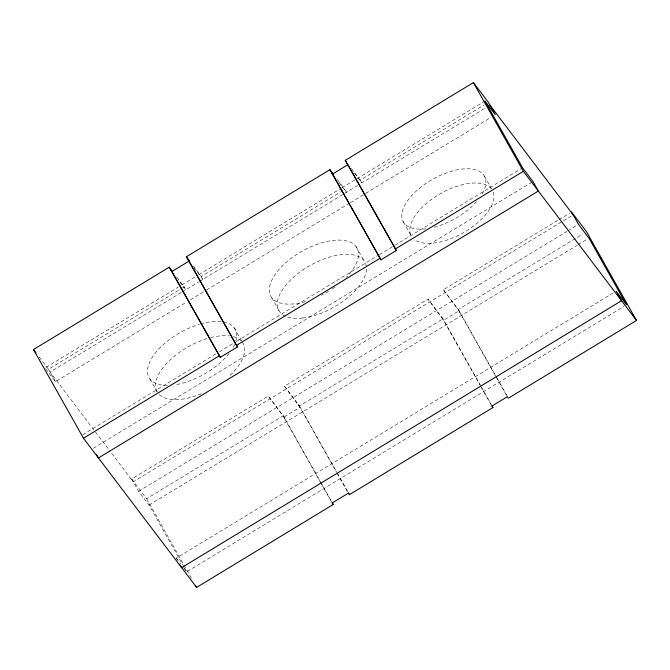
<?xml version="1.0" encoding="UTF-8"?>
<svg xmlns="http://www.w3.org/2000/svg" width="670" height="670" viewBox="0 0 670 670"><rect width="100%" height="100%" fill="white"/><g stroke="black" fill="none" stroke-linecap="round" stroke-linejoin="round"><path stroke-width="0.5" stroke-dasharray="3.35 2.51" d="M45.945 367.411L178.27 287.12M181.846 284.943L197.943 275.177M198.839 274.633L340.997 188.37M341.893 187.826L356.197 179.15M357.093 178.605L484.954 101.019M39.111 356.942L48.475 369.279L181.511 288.552M182.399 288.008L184.183 286.928L185.791 289.775L178.228 279.8M193.203 265.839L201.318 276.534L344.841 189.434L346.449 192.282L338.258 181.486M351.507 168.58L360.234 180.096L483.924 105.039M181.327 292.48L50.074 372.126L109.939 451.069M182.223 291.944L198.638 281.978M199.493 281.459L357.562 185.54M354.279 172.969L361.842 182.944L485.524 107.887M45.661 368.76L55.451 381.666L186.88 301.91M190.456 299.741L205.656 290.52M206.553 289.976L349.606 203.169M350.502 202.625L364.807 193.94M365.703 193.404L490.876 117.443M82.678 434.73L215.899 353.886M219.475 351.716L235.564 341.951M236.46 341.407L378.625 255.136M379.513 254.6L393.826 245.915M394.714 245.371L521.679 168.329M532.081 182.039L93.071 448.439L91.849 446.823M184.108 567.314L149.033 505.063L138.631 491.353L131.655 478.966L268.31 396.037L283.276 415.777L332.236 502.668M320.947 483.129L283.779 417.167L299.967 407.343L284.499 386.213L428.029 299.122L442.996 318.861L481.244 386.741M459.997 312.362L443.423 289.775L558.202 220.12M559.098 219.584L569.776 213.102M571.376 215.949L133.255 481.814L110.575 451.898M138.631 491.353L566.912 231.46M567.8 230.924L576.744 225.497M131.655 478.966L146.621 498.706L283.276 415.777M284.499 386.213L299.473 405.953L442.996 318.861M443.423 289.775L458.389 309.515L582.967 233.922M149.033 505.063L577.306 245.178M578.202 244.634L588.034 238.662M177.232 559.852L176.252 558.118L615.261 291.726M183.597 567.8L186.654 571.828L623.87 306.517M337.353 179.568L344.841 189.434M194.099 267.749L202.918 279.382L201.318 276.534M284.884 418.624L268.31 396.037M176.704 277.053L184.183 286.928M176.252 558.118L180.54 563.763M484.46 176.168L491.479 188.622M458.389 309.515L496.654 377.428M497.165 378.332L508.371 398.215M495.549 375.971L458.891 310.905L443.498 320.243L428.029 299.122M496.06 376.875L506.755 395.844M403.248 221.753L411.263 235.982A46.565 22.646 -29.4 0 1 439.143 194.392A46.565 22.646 -29.4 0 1 491.378 188.764M481.755 387.645L491.956 405.744M441.89 317.396L480.156 385.309M480.666 386.213L490.85 404.286M360.234 180.096L361.842 182.944M356.03 246.543L364.053 260.781M271.752 297.681L279.775 311.918M299.473 405.953L336.7 472.023M337.211 472.928L348.425 492.835M298.359 404.496L336.625 472.409M337.136 473.305L347.831 492.282M234.215 327.839L241.736 341.189M321.458 484.033L332.153 503.011M149.938 378.977L157.458 392.327M146.621 498.706L191.503 578.344M184.619 568.219L186.654 571.828M48.475 369.279L55.451 381.666M305.478 301.584A49.371 24.011 -29.4 0 1 272.095 279.558A49.371 24.011 -29.4 0 1 336.173 240.17A49.371 24.011 -29.4 0 1 348.291 275.261M347.613 276.015A49.371 24.011 -29.4 0 1 346.315 277.388M335.075 287.02A49.371 24.011 -29.4 0 1 331.834 289.264M328.501 291.383A49.371 24.011 -29.4 0 1 321.55 295.236M425.819 228.822A46.565 22.646 -29.4 0 1 405.794 203.504A46.565 22.646 -29.4 0 1 461.663 169.116A46.565 22.646 -29.4 0 1 482.015 194.241M476.596 201.595A46.565 22.646 -29.4 0 1 434.018 227.272M493.288 192.215A46.565 22.646 -29.4 0 1 466.354 230.941A46.565 22.646 -29.4 0 1 415.492 240.337M223.403 321.952A49.371 24.011 -29.4 0 1 235.882 340.896M234.609 344.405A49.371 24.011 -29.4 0 1 232.205 348.953M229.031 353.509A49.371 24.011 -29.4 0 1 174.535 384.865M167.542 385.426A49.371 24.011 -29.4 0 1 150.583 360.267A49.371 24.011 -29.4 0 1 199.543 324.213M200.498 323.937A49.371 24.011 -29.4 0 1 221.267 321.634M242.239 342.077A49.371 24.011 -29.4 0 1 228.236 377.009M201.377 393.709A49.371 24.011 -29.4 0 1 159.167 394.58M156.989 391.707A49.371 24.011 -29.4 0 1 207.566 338.451M210.581 337.613A49.371 24.011 -29.4 0 1 229.291 335.871M233.436 336.65A49.371 24.011 -29.4 0 1 241.033 340.712M302.446 318.057A49.371 24.011 -29.4 0 0 366.398 266.635A49.371 24.011 -29.4 0 0 296.894 274.357A49.371 24.011 -29.4 0 0 302.446 318.057"/><path stroke-width="1" d="M332.236 502.668L333.258 504.468L196.603 587.397L83.474 438.239L33.5 349.539L169.217 267.188L172.332 271.3M169.217 267.188L220.296 357.345L237.431 346.943L186.344 256.794L329.875 169.694L333.618 174.636M329.875 169.694L380.954 259.851L396.347 250.513L345.268 160.356L473.397 82.603L488.371 102.343L495.348 114.729L484.954 101.019L522.575 167.785L532.968 181.495L538.345 191.034L98.448 457.979L96.497 454.503M170.817 270.035L171.93 271.492L189.057 261.099L187.952 259.642M331.474 172.542L332.58 174.007L347.981 164.661L346.867 163.204M83.474 438.239L219.191 355.879M236.317 345.486L379.848 258.394M395.241 249.047L523.379 171.294L636.5 320.461L508.371 398.215L507.257 396.749L491.864 406.095L492.969 407.553L349.447 494.644L348.341 493.187L332.153 503.011L333.258 504.468M489.971 105.19L573.16 214.869M345.268 160.356L346.516 161.998M186.344 256.794L189.468 260.906M33.5 349.539L35.996 352.83M636.5 320.461L586.526 231.761L571.552 212.022L578.528 224.408L588.93 238.118L626.551 304.892L616.157 291.182L621.525 300.721L181.629 567.658L180.163 565.053M473.397 82.603L523.379 171.294M491.956 405.744L492.969 407.553M348.995 166.47L396.347 250.513M332.58 174.007L380.954 259.851M348.425 492.835L349.447 494.644M189.568 262.003L237.431 346.943M171.93 271.492L220.296 357.345M195.581 585.588L196.603 587.397"/></g></svg>
